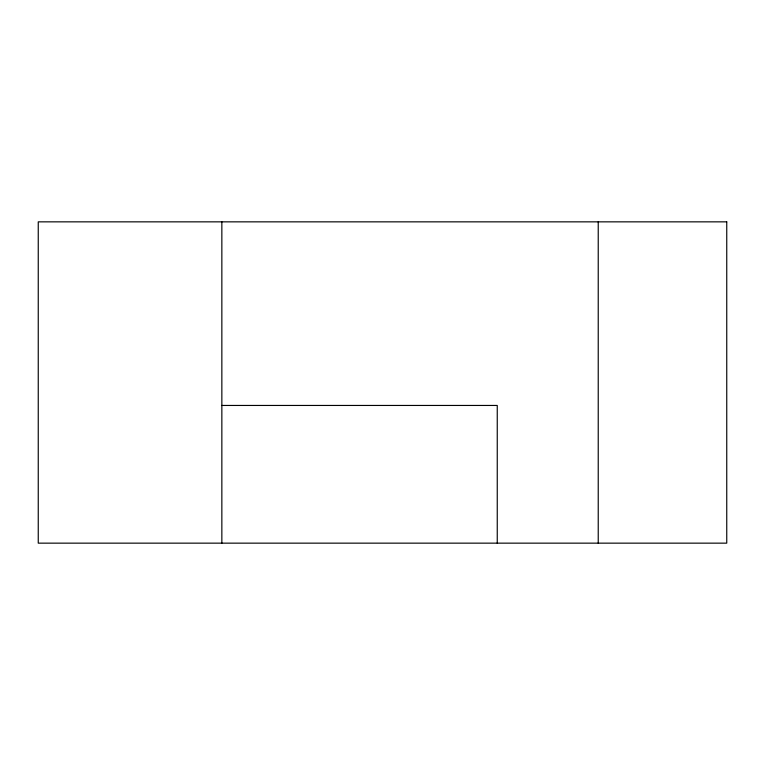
<?xml version="1.0" encoding="UTF-8"?>
<svg xmlns="http://www.w3.org/2000/svg" width="765" height="765" viewBox="0 0 765 765"><rect width="100%" height="100%" fill="white"/><g stroke="black" fill="none" stroke-linecap="round" stroke-linejoin="round"><path stroke-width="1.15" d="M221.85 405.45L497.25 405.45L497.25 543.15M598.23 221.85L598.23 543.15M221.85 221.85L221.85 543.15M726.75 221.85L38.25 221.85L38.25 543.15L726.75 543.15L726.75 221.85"/></g></svg>
